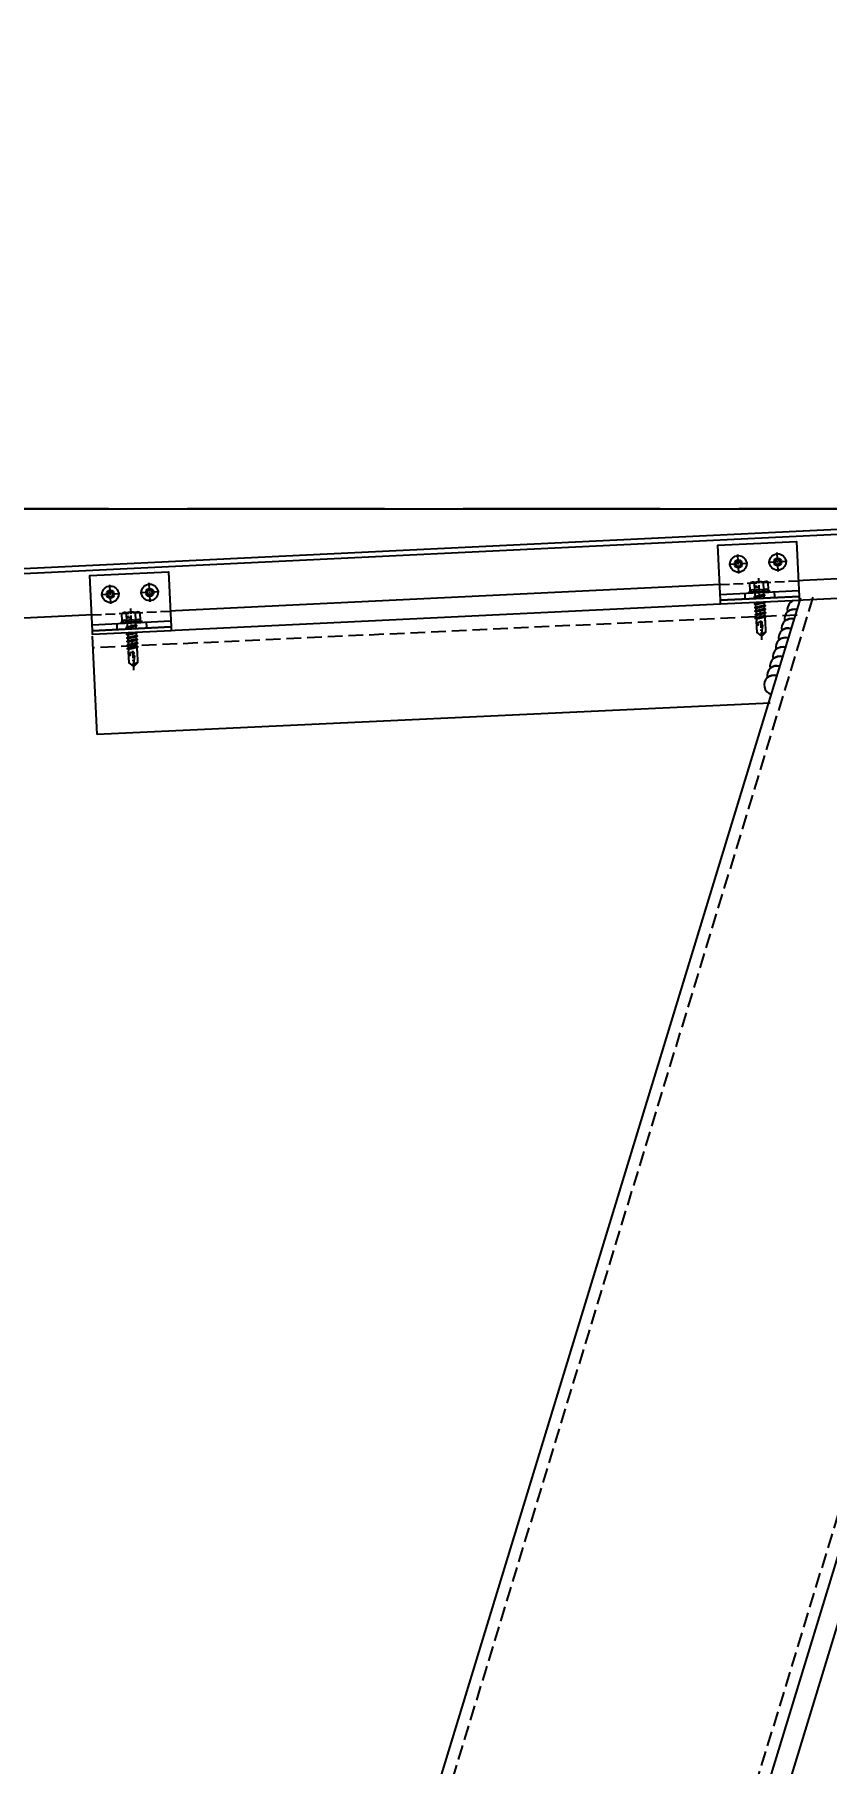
# Model space of a CAD drawing. Extents: x 220580 to 2027826, y -309201 to 71987.
# Drawn here: x 292000 to 292402, y -151416 to -150539 of the extents above; entities that cross this region are included whole.
import ezdxf
from ezdxf.enums import TextEntityAlignment as Align

# ---------------------------------------------------------------- set-up
doc = ezdxf.new("R2010")
doc.units = 0
for name, pattern in [('CENTER', [2, 1.25, -0.25, 0.25, -0.25]), ('DASH', [0.35, 0.25, -0.1]), ('ZN-CENTER', [2, 1.25, -0.25, 0.25, -0.25]), ('ZN-DASH', [0.35, 0.25, -0.1]), ('ZN-DOT', [0.25, 0, -0.25])]:
    doc.linetypes.add(name, pattern=pattern)
for name, color, linetype in [('!ZN1-填充-8', 8, 'Continuous'), ('!ZN3-铝板幕墙-3', 3, 'Continuous'), ('!ZN4-辅助材料-1', 1, 'Continuous'), ('!ZN4-配件-11', 11, 'Continuous'), ('!ZN5-钢材投影-40', 40, 'Continuous'), ('!ZN5-铝材投影-112', 112, 'Continuous'), ('!ZN6-层高线-8', 8, 'ZN-DOT'), ('!ZN6-虚线-8', 8, 'ZN-DASH'), ('20剖面图$0$A-LIN-V', 9, 'Continuous'), ('DIM', 173, 'Continuous'), ('焊缝', 8, 'Continuous')]:
    doc.layers.add(name, color=color, linetype=linetype)
doc.styles.add('DHTEXT-1', font='ROMANS.shx', dxfattribs={"width": 0.7, "bigfont": 'CHINESE.shx'})
doc.dimstyles.new('ZN3', dxfattribs={"dimscale": 3, "dimtxt": 2.5, "dimasz": 1.5, "dimexe": 1, "dimexo": 2, "dimgap": 0.9, "dimtad": 1, "dimdec": 0, "dimdsep": 46, "dimtxsty": 'DHTEXT-1', "dimblk": 'ARCHTICK', "dimcen": 2.5, "dimclrd": 173, "dimclre": 173, "dimclrt": 7, "dimazin": 2, "dimtfac": 1, "dimtix": 1, "dimtmove": 2, "dimatfit": 3, "dimfxl": 0, "dimarcsym": 0})

# ---------------------------------------------------------------- blocks, each defined once
blk = doc.blocks.new('*U1824')
at = {"color": 0, "linetype": 'ZN-CENTER', "ltscale": 3}
blk.add_line((24, 0), (-7.28, 0), dxfattribs=at)
at = {"ltscale": 10}
for p, q in [((-5.45, -3.46), (-5.45, 3.46)), ((-1.02, 4.62), (-4.95, 4.62)), ((-1.02, 2.31), (-4.95, 2.31)), ((-0.55, -5.12), (-0.55, 5.12)), ((-0.17, 5.48), (0, 4.84)), ((0, -4.84), (0, 4.84)), ((0, 2.08), (14.29, 2.08)), ((1.42, 2.73), (2.2, -2.73)), ((3.22, 2.73), (4, -2.73)), ((5.02, 2.73), (5.8, -2.73)), ((6.82, 2.73), (7.6, -2.73)), ((8.62, 2.73), (9.4, -2.73)), ((10.42, 2.73), (11.2, -2.73)), ((12.22, 2.73), (13, -2.73)), ((-1.02, -2.31), (-4.95, -2.31)), ((-1.02, -4.62), (-4.95, -4.62)), ((-0.17, -5.48), (0, -4.84)), ((14.29, -2.09), (0, -2.09))]:
    blk.add_line(p, q, dxfattribs=at)
for points in [[(1.83, -2.09), (1.05, 2.08), (1.42, 2.73), (1.79, 2.08), (2.57, -2.09), (2.2, -2.73)], [(3.63, -2.09), (2.85, 2.08), (3.22, 2.73), (3.59, 2.08), (4.37, -2.09), (4, -2.73)], [(5.43, -2.09), (4.65, 2.08), (5.02, 2.73), (5.39, 2.08), (6.17, -2.09), (5.8, -2.73)], [(7.23, -2.09), (6.45, 2.08), (6.82, 2.73), (7.19, 2.08), (7.97, -2.09), (7.6, -2.73)], [(9.03, -2.09), (8.25, 2.08), (8.62, 2.73), (8.99, 2.08), (9.77, -2.09), (9.4, -2.73)], [(10.83, -2.09), (10.05, 2.08), (10.42, 2.73), (10.79, 2.08), (11.57, -2.09), (11.2, -2.73)], [(12.63, -2.09), (11.85, 2.08), (12.22, 2.73), (12.59, 2.08), (13.37, -2.09), (13, -2.73)]]:
    blk.add_lwpolyline(points, close=True, dxfattribs=at)
for points in [[(14.29, -2.09, -0.414214), (14.45, -2.24), (14.45, -2.32), (20.18, -2.32), (22, -0.26), (22, 0.26), (20.18, 2.32), (14.45, 2.32), (14.45, 2.24, -0.414214), (14.29, 2.08)], [(16.51, -2.32), (16.36, -1.2), (15.83, -1.52, -0.530462), (15.03, -1.17), (14.81, 0.1, -0.651316), (15.47, 0.54), (16, 0.21), (16.77, 0.66), (22, -0.26, -0.201226), (20.18, 2.32)]]:
    blk.add_lwpolyline(points, format="xyb", dxfattribs=at)
for centre, radius, start, end in [((-3.87, 3.46), 1.58, 133.17355, 226.82645), ((0.13, 0), 5.58, 155.5673, 204.4327), ((0.07, 3.46), 1.58, 133.17355, 226.82645), ((4.07, 0), 5.58, 155.5673, 204.4327), ((7.48, -2.87), 11.32, 132.49215, 138.60636), ((-3.87, -3.46), 1.58, 133.17355, 226.82645), ((0.07, -3.46), 1.58, 133.17355, 226.82645), ((7.48, 2.87), 11.32, 221.39356, 227.50785)]:
    blk.add_arc(centre, radius, start, end, dxfattribs=at)
at = {"layer": 'Defpoints', "color": 0, "ltscale": 10, "style": 'DHTEXT-1', "width": 0.7}
blk.add_text('5.5', height=1, rotation=90, dxfattribs=at).set_placement((-2.46, -0.93), align=Align.CENTER)
blk = doc.blocks.new('*U2097')
at = {"color": 0, "linetype": 'CENTER', "ltscale": 3}
for p, q in [((4.88, 0), (-4.88, 0)), ((0, 4.88), (0, -4.88))]:
    blk.add_line(p, q, dxfattribs=at)
at = {"linetype": 'ByBlock', "ltscale": 10}
for radius in [4.2, 2, 1.23]:
    blk.add_circle((0, 0), radius, dxfattribs=at)
blk = doc.blocks.new('*U1915')
at = {"ltscale": 0.125}
blk.add_wipeout([(-20, -30), (20, -30), (20, -5), (-20, -5)], dxfattribs=at).dxf.layer = '!ZN6-虚线-8'
at = {"layer": '!ZN1-填充-8'}
h = blk.add_hatch(dxfattribs=at)
h.set_pattern_fill('NET3', color=256, scale=0.75, angle=180, style=0)
h.set_pattern_definition([(180, (-1731.706, 294.7402), (-3e-16, -2.38125), []), (240, (-1731.706, 294.7402), (2.062223, -1.190625), []), (300, (-1731.706, 294.7402), (2.062223, 1.190625), [])])
h.paths.add_polyline_path([(20, 0), (-20, 0), (-20, -2), (20, -2)])
at = {"layer": '!ZN5-铝材投影-112'}
blk.add_lwpolyline([(20, -2), (-20, -2), (-20, -30), (20, -30)], close=True, dxfattribs=at)
at = {"layer": '!ZN6-虚线-8', "linetype": 'ZN-DASH', "ltscale": 10}
for p, q in [((-7.5, -5), (-7.5, -2)), ((7.5, -5), (7.5, -2))]:
    blk.add_line(p, q, dxfattribs=at)
at = {"layer": '!ZN6-虚线-8', "color": 8, "linetype": 'ZN-DASH', "ltscale": 20}
blk.add_line((-20, -10), (20, -10), dxfattribs=at)
at = {"layer": '!ZN4-配件-11', "color": 1, "xscale": -1, "rotation": 270}
for name, p in [('*U1824', (0, -5)), ('*U2097', (-10, -20)), ('*U2097', (10, -20))]:
    blk.add_blockref(name, p, dxfattribs=at)
at = {"ltscale": 0.25}
blk.add_wipeout([(20, 0), (20, -2), (-20, -2), (-20, 0)], dxfattribs=at).dxf.layer = '!ZN4-辅助材料-1'
at = {"layer": '!ZN4-辅助材料-1'}
blk.add_lwpolyline([(20, 0), (-20, 0), (-20, -2), (20, -2)], close=True, dxfattribs=at)
at = {"layer": '!ZN5-铝材投影-112', "ltscale": 0.25}
blk.add_line((-20, -5), (20, -5), dxfattribs=at)
blk = doc.blocks.new('20250825140909')
at = {"layer": '!ZN3-铝板幕墙-3'}
for p, q in [((835, 14500), (-200, 14450)), ((832.5, 14497.38), (-197.5, 14447.62)), ((775, 14472.07), (-175, 14426.18))]:
    blk.add_line(p, q, dxfattribs=at)
blk.add_lwpolyline([(-2243.14, 4975), (-2118.51, 4975), (770.5, 14439)], dxfattribs=at)
at = {"layer": '!ZN5-钢材投影-40'}
for p, q in [((-1534.83, 6921.3), (767.47, 14463.33)), ((767.55, 14461.7), (238.23, 14436.13)), ((-1687.86, 6968.01), (597.59, 14454.84)), ((582.02, 14401.36), (240.57, 14385.45))]:
    blk.add_line(p, q, dxfattribs=at)
at = {"layer": '!ZN5-钢材投影-40', "ltscale": 1000}
blk.add_line((240.57, 14385.45), (238.24, 14435.39), dxfattribs=at)
at = {"layer": '!ZN6-虚线-8', "ltscale": 30}
for p, q in [((-1540.57, 6923.05), (761.1, 14463.01)), ((-1682.12, 6966.26), (603.96, 14455.15)), ((595.82, 14446.06), (238.52, 14429.4))]:
    blk.add_line(p, q, dxfattribs=at)
at = {"layer": '焊缝', "ltscale": 1000}
blk.add_lwpolyline([(597.27, 14453.59, 0.57735), (590.93, 14447.69, -0.267949), (595.8, 14448.81, 0.57735), (589.46, 14442.91, -0.267949), (594.33, 14444.03, 0.57735), (587.99, 14438.13, -0.267949), (592.86, 14439.25, 0.57735), (586.52, 14433.36, -0.267949), (591.39, 14434.47, 0.57735), (585.05, 14428.58, -0.267949), (589.93, 14429.69, 0.57735), (583.59, 14423.8, -0.267949), (588.46, 14424.91, 0.57735), (582.12, 14419.02, -0.267949), (586.99, 14420.13, 0.57735), (580.65, 14414.24, -0.267949), (585.52, 14415.36, 1), (582.59, 14405.8, 1)], format="xyb", dxfattribs=at)
at = {"xscale": -1, "rotation": 182.7657618325921}
for p in [(576.9, 14452.49), (258.19, 14437.09)]:
    blk.add_blockref('*U1915', p, dxfattribs=at)
blk = doc.blocks.new('_ArchTick')
at = {"color": 0, "linetype": 'ByBlock', "const_width": 0.4}
blk.add_lwpolyline([(-0.5, -0.5), (0.5, 0.5)], dxfattribs=at)
blk = doc.blocks.new('*D546')
at = {"layer": 'Defpoints', "color": 0, "ltscale": 30, "transparency": 16777216}
for p in [(292605.65, -150783.61), (293393.79, -151024.2), (291538.53, -154279.35)]:
    blk.add_point(p, dxfattribs=at)
at = {"layer": 'DIM', "color": 173, "linetype": 'ByBlock', "lineweight": -2, "ltscale": 30, "transparency": 16777216}
for p, q in [((292988.22, -150900.4), (293585.07, -151082.59)), ((292326.67, -154519.94), (293393.79, -151024.2)), ((291921.1, -154396.14), (292517.95, -154578.33))]:
    blk.add_line(p, q, dxfattribs=at)
at = {"layer": 'DIM', "color": 173, "lineweight": -2, "ltscale": 30, "transparency": 16777216, "xscale": 300, "yscale": 300, "zscale": 300}
for p, rotation in [((293393.79, -151024.2), 73.0245005943945), ((292326.67, -154519.94), 253.0245005943945)]:
    blk.add_blockref('_ArchTick', p, dxfattribs=dict(at, rotation=rotation))
at = {"layer": 'DIM', "color": 7, "ltscale": 30, "transparency": 16777216, "insert": (292448.96, -152646.53), "char_height": 500, "attachment_point": 5, "rotation": 73.0245, "style": 'DHTEXT-1'}
blk.add_mtext('3655', dxfattribs=at)
blk = doc.blocks.new('*D994')
at = {"layer": 'Defpoints', "color": 0, "ltscale": 30, "transparency": 16777216}
for p in [(291591.69, -149791.25), (292626.69, -150779.35), (291591.69, -150829.35)]:
    blk.add_point(p, dxfattribs=at)
at = {"layer": 'DIM', "color": 173, "linetype": 'ByBlock', "lineweight": -2, "ltscale": 30, "transparency": 16777216}
for p, q in [((291591.69, -150429.35), (291591.69, -149591.25)), ((292626.69, -150379.35), (292626.69, -149591.25)), ((291591.69, -149791.25), (291291.69, -149791.25)), ((292626.69, -149791.25), (291591.69, -149791.25)), ((292626.69, -149791.25), (292926.69, -149791.25))]:
    blk.add_line(p, q, dxfattribs=at)
at = {"layer": 'DIM', "color": 173, "lineweight": -2, "ltscale": 30, "transparency": 16777216, "xscale": 300, "yscale": 300, "zscale": 300}
blk.add_blockref('_ArchTick', (291591.69, -149791.25), dxfattribs=at)
at = {"layer": 'DIM', "color": 173, "lineweight": -2, "ltscale": 30, "transparency": 16777216, "xscale": 300, "yscale": 300, "zscale": 300, "rotation": 180}
blk.add_blockref('_ArchTick', (292626.69, -149791.25), dxfattribs=at)
at = {"layer": 'DIM', "color": 7, "ltscale": 30, "transparency": 16777216, "insert": (292109.19, -149361.25), "char_height": 500, "attachment_point": 5, "style": 'DHTEXT-1'}
blk.add_mtext('1035', dxfattribs=at)

msp = doc.modelspace()

# ---------------------------------------------------------------- linework, layer by layer
at = {"layer": '20剖面图$0$A-LIN-V'}
msp.add_line((286319.61, -150779.35), (292591.69, -150779.35), dxfattribs=at)

# ---------------------------------------------------------------- next in the draw order: block references
at = {"ltscale": 1000}
msp.add_blockref('20250825140909', (291791.69, -165279.35), dxfattribs=at)

# ---------------------------------------------------------------- next in the draw order: linework, layer by layer
at = {"layer": '!ZN6-层高线-8', "linetype": 'DASH', "ltscale": 400}
msp.add_line((297358.02, -150779.35), (286319.61, -150779.35), dxfattribs=at)

# ---------------------------------------------------------------- next in the draw order: dimensions: what is measured, and where the dimension line sits
at = {"layer": 'DIM', "ltscale": 30}
dim = msp.add_linear_dim(base=(291591.69, -149791.25), p1=(292626.69, -150779.35), p2=(291591.69, -150829.35), dimstyle='ZN3', override={"dimscale": 200}, dxfattribs=at)
dim.commit()
dim.dimension.update_dxf_attribs({"geometry": '*D994', "text_midpoint": (292109.19, -149361.25)})
dim = msp.add_aligned_dim(p1=(291538.53, -154279.35), p2=(292605.65, -150783.61), distance=-824.04, dimstyle='ZN3', override={"dimscale": 200}, dxfattribs=at)
dim.commit()
dim.dimension.update_dxf_attribs({"geometry": '*D546', "text_midpoint": (292448.96, -152646.53)})

doc.saveas('drawing.dxf')
